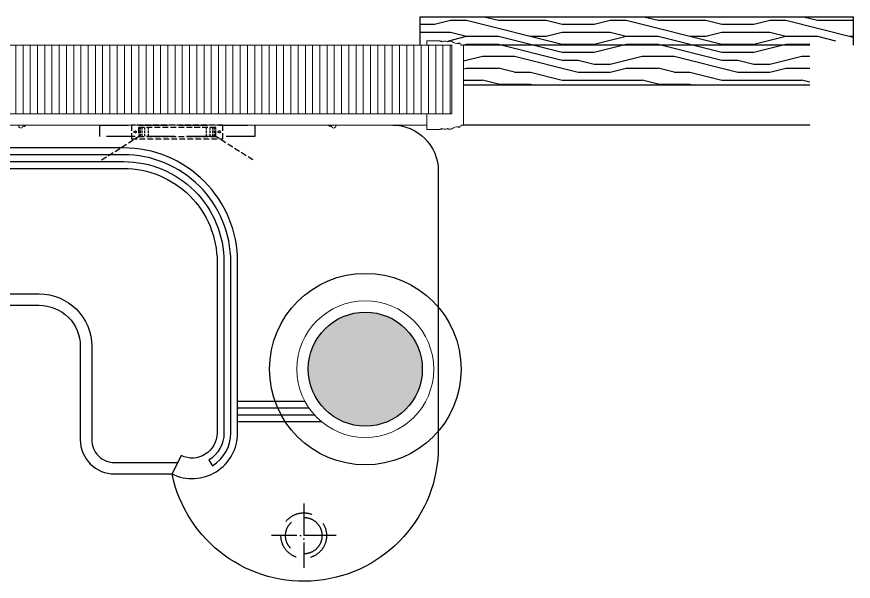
# Model space of a CAD drawing. Header units: millimetres. Extents: x 6321 to 120763, y -355 to 15211.
# Drawn here: x 112154 to 115823, y 11229 to 13704 of the extents above; entities that cross this region are included whole.
import ezdxf

# ---------------------------------------------------------------- set-up
doc = ezdxf.new("R2010")
doc.units = ezdxf.units.MM
for name, pattern in [('DASH', [0.35, 0.25, -0.1]), ('DASHED', [19.05, 12.7, -6.35]), ('DOTE', [61.468, 50.8, -5.08, 0.508, -5.08]), ('HIDDEN2', [0.1875, 0.125, -0.0625])]:
    doc.linetypes.add(name, pattern=pattern)
for name, color, linetype, lineweight in [('_ACM-A-WALL-HACH', 251, 'Continuous', 9), ('I-PL-WALL-FHINISH', 73, 'Continuous', 13), ('I-WALL', 6, 'Continuous', 13)]:
    doc.layers.add(name, color=color, linetype=linetype, lineweight=lineweight)
for name, color, linetype in [('A-LOL061W1', 252, 'Continuous'), ('A-stairs', 2, 'Continuous'), ('D-BASE-WALL', 4, 'Continuous'), ('I-FC-HATCH', 8, 'Continuous'), ('I-PL-FURN', 1, 'DASH'), ('I-PL-IDS-MILL', 40, 'Continuous'), ('I-PL-LIGHT', 1, 'HIDDEN2'), ('I-RCP', 2, 'Continuous'), ('I-RCP-COVER', 10, 'Continuous')]:
    doc.layers.add(name, color=color, linetype=linetype)

# ---------------------------------------------------------------- blocks, each defined once
blk = doc.blocks.new('海龙_1212224832')
at = {"layer": 'I-PL-LIGHT', "linetype": 'DOTE', "ltscale": 2.783885}
for p, q in [((0, 0), (0, -282.8)), ((141.4, -141.4), (-141.4, -141.4))]:
    blk.add_line(p, q, dxfattribs=at)
at = {"layer": 'I-PL-LIGHT', "linetype": 'DASHED', "ltscale": 10}
for radius in [100, 80]:
    blk.add_circle((0, -141.4), radius, dxfattribs=at)
blk = doc.blocks.new('K_09291619781205185865')
at = {"layer": 'I-PL-IDS-MILL'}
for p, q in [((3369.4, 790), (3664.1, 790)), ((3369.4, 700), (3736.8, 700))]:
    blk.add_line(p, q, dxfattribs=at)
at = {"layer": 'I-PL-IDS-MILL', "color": 8}
for p, q in [((3369.4, 760), (3682.2, 760)), ((3369.4, 730), (3705.8, 730))]:
    blk.add_line(p, q, dxfattribs=at)
at = {"layer": 'I-PL-IDS-MILL'}
for points in [[(4049.4, 2000, -0.414214), (4249.4, 1800), (4249.4, 590, -0.902706), (3081.7, 470.3)], [(-3247.2, 520.3), (-2970.6, 520.3, 0.414214), (-2870.6, 620.3), (-2870.6, 1030, -0.414214), (-2640.6, 1260), (2499.4, 1260, -0.414214), (2729.4, 1030), (2729.4, 620.3, 0.414214), (2829.4, 520.3), (3106.1, 520.3)]]:
    blk.add_lwpolyline(points, format="xyb", dxfattribs=at)
blk.add_lwpolyline([(2869.4, 1900), (-3010.6, 1900, 0.414214), (-3510.6, 1400), (-3510.6, 650, 0.554397), (-3222.8, 470.3), (-3262.3, 551.1, -0.554397), (-3420.6, 650), (-3420.6, 1400, -0.414214), (-3010.6, 1810), (2869.4, 1810, -0.414214), (3279.4, 1400), (3279.4, 650, -0.554397), (3121.2, 551.1), (3081.7, 470.3, 0.554397), (3369.4, 650), (3369.4, 1400, 0.414214)], format="xyb", close=True, dxfattribs=at)
at = {"layer": 'I-PL-IDS-MILL', "color": 8}
blk.add_lwpolyline([(3243.6, 531.3), (3259.5, 505.8, 0.258654), (3339.4, 650), (3339.4, 1400, 0.414214), (2869.4, 1870), (-3010.6, 1870, 0.414214), (-3480.6, 1400), (-3480.6, 650, 0.258654), (-3400.6, 505.8), (-3384.7, 531.3, -0.258654), (-3450.6, 650), (-3450.6, 1400, -0.414214), (-3010.6, 1840), (2869.4, 1840, -0.414214), (3309.4, 1400), (3309.4, 650, -0.258654)], format="xyb", close=True, dxfattribs=at)
blk.add_lwpolyline([(-3222.8, 470.3), (-2970.6, 470.3, 0.414214), (-2820.6, 620.3), (-2820.6, 1030, -0.414214), (-2640.6, 1210), (2499.4, 1210, -0.414214), (2679.4, 1030), (2679.4, 620.3, 0.414214), (2829.4, 470.3), (3081.7, 470.3)], format="xyb", dxfattribs=at)
blk = doc.blocks.new('*U17')
at = {"layer": 'I-PL-WALL-FHINISH'}
blk.add_lwpolyline([(0, 0), (2190, 0)], dxfattribs=at)
for points in [[(205, -1), (200, -1), (200, 0), (205, 0)], [(1985, -1), (1990, -1), (1990, 0), (1985, 0)]]:
    blk.add_lwpolyline(points, close=True, dxfattribs=at)
for points in [[(400, 0), (400, -8, -0.320816), (402.7, -10.6), (403.3, -10.6, 0.466827), (414.7, -10.6), (415.3, -10.6, -0.468154), (422.7, -5.5), (423.3, -4.8, 0.645582), (426.7, -4.6), (427.3, -4.6, -0.415157), (430, -3.3), (430, 0)], [(1790, 0), (1790, -8, 0.320816), (1787.3, -10.6), (1786.7, -10.6, -0.466827), (1775.3, -10.6), (1774.7, -10.6, 0.468154), (1767.3, -5.5), (1766.7, -4.8, -0.645582), (1763.3, -4.6), (1762.7, -4.6, 0.415157), (1760, -3.3), (1760, 0)]]:
    blk.add_lwpolyline(points, format="xyb", close=True, dxfattribs=at)
blk = doc.blocks.new('海龙工具_镜前灯')
at = {"color": 8, "linetype": 'DASH', "ltscale": 40}
for p, q in [((-167, 143.5), (-167, 103.5)), ((-162.2, 143.5), (-162.2, 103.5)), ((-154.5, 143.5), (-154.5, 103.5)), ((-143.4, 143.5), (-143.4, 103.5)), ((-127.5, 143.5), (-127.5, 103.5)), ((127.8, 143.5), (127.8, 103.5)), ((143.8, 143.5), (143.8, 103.5)), ((154.9, 143.5), (154.9, 103.5)), ((162.6, 143.5), (162.6, 103.5)), ((167.4, 143.5), (167.4, 103.5))]:
    blk.add_line(p, q, dxfattribs=at)
at = {"color": 8, "linetype": 'DASH', "ltscale": 100}
for p, q in [((-331.6, 0.4), (-169.8, 103.5)), ((332, 0.4), (170.2, 103.5))]:
    blk.add_line(p, q, dxfattribs=at)
at = {"linetype": 'DASH', "ltscale": 100}
blk.add_lwpolyline([(-199.8, 93.5), (200.2, 93.5), (200.2, 153.5), (-199.8, 153.5)], close=True, dxfattribs=at)
at = {"color": 8, "linetype": 'DASH', "ltscale": 100}
blk.add_lwpolyline([(-169.8, 103.5), (170.2, 103.5), (170.2, 143.5), (-169.8, 143.5)], close=True, dxfattribs=at)
at = {"color": 8, "linetype": 'DASH', "ltscale": 31.415927}
for centre in [(-184.2, 123.9), (184.6, 123.9)]:
    blk.add_circle(centre, 5, dxfattribs=at)

msp = doc.modelspace()

# ---------------------------------------------------------------- hatches: boundary and pattern name
at = {"layer": '_ACM-A-WALL-HACH'}
h = msp.add_hatch(dxfattribs=at)
h.set_pattern_fill('ANSI31', color=256, scale=10, angle=45)
h.set_pattern_definition([(90, (52333.197, -59060.632), (-31.75, 0), [])])
h.paths.add_polyline_path([(111653.2, 13579.4), (114063.2, 13579.4), (114063.2, 13279.4), (111653.2, 13279.4)])
at = {"layer": 'A-LOL061W1'}
msp.add_hatch(color=256, dxfattribs=at).paths.add_polyline_path([(113933.2, 12159.4, 1), (113433.2, 12159.4, 1)])
at = {"layer": 'I-FC-HATCH'}
h = msp.add_hatch(dxfattribs=at)
h.set_pattern_fill('木纹', color=256, scale=34.3137, pattern_type=2)
h.set_pattern_definition([(0, (42796.6, 32850.85), (0, 699.9995), [140, -210, 70, -279.9998]), (0, (43286.6, 32868.35), (0, 699.9995), [140, -559.9996]), (0, (43216.6, 32903.35), (0, 699.9995), [70, -629.9995]), (0, (42831.6, 32920.85), (0, 699.9995), [35, -489.9996, 35, -140]), (0, (43076.6, 32955.85), (0, 699.9995), [140, -210, 35, -314.9998]), (0, (42901.6, 32973.35), (0, 699.9995), [105, -594.9996]), (0, (43076.6, 32990.85), (0, 699.9995), [210, -489.9996]), (0, (42866.6, 33008.35), (0, 699.9995), [140, -559.9996]), (0, (43146.6, 33025.85), (0, 699.9995), [350, -350]), (0, (42936.6, 33060.85), (0, 699.9995), [70, -210, 140, -279.9998]), (0, (43426.6, 33078.35), (0, 699.9995), [140, -559.9996]), (0, (43286.6, 33095.85), (0, 699.9995), [70, -629.9995]), (0, (43146.6, 33113.35), (0, 699.9995), [70, -629.9995]), (0, (42796.6, 33130.85), (0, 699.9995), [140, -559.9996]), (0, (43146.6, 33148.35), (0, 699.9995), [140, -559.9996]), (0, (43146.6, 33183.35), (0, 699.9995), [140, -140, 140, -279.9998]), (0, (43006.6, 33218.35), (0, 699.9995), [70, -349.9997, 140, -140]), (0, (43146.6, 33235.85), (0, 699.9995), [210, -489.9996]), (0, (43146.6, 33270.85), (0, 699.9995), [140, -559.9996]), (0, (42866.6, 33288.35), (0, 699.9995), [210, -279.9998, 70, -140]), (0, (42866.6, 33323.35), (0, 699.9995), [350, -350]), (0, (43286.6, 33340.85), (0, 699.9995), [70, -629.9995]), (0, (43076.6, 33358.35), (0, 699.9995), [140, -559.9996]), (0, (42936.6, 33375.85), (0, 699.9995), [70, -279.9998, 70, -279.9998]), (0, (42866.6, 33393.35), (0, 699.9995), [70, -210, 140, -279.9998]), (0, (43006.6, 33410.85), (0, 699.9995), [70, -349.9997, 70, -210]), (0, (43146.6, 33428.35), (0, 699.9995), [210, -489.9996]), (0, (42866.6, 33463.35), (0, 699.9995), [140, -559.9996]), (0, (43216.6, 33480.85), (0, 699.9995), [70, -629.9995]), (0, (43356.6, 33498.35), (0, 699.9995), [70, -629.9995]), (14.03624, (43286.62, 32903.35), (699.99948, 2e-06), [72.1, -2814.072]), (14.03624, (43356.62, 33060.85), (699.99948, 2e-06), [72.1, -2814.072]), (14.03624, (43286.62, 33480.85), (699.99948, 2e-06), [72.1, -2814.072]), (14.03624, (43076.62, 33218.35), (699.99948, 2e-06), [72.1, -2814.072]), (14.03624, (43216.62, 33323.35), (699.99948, 2e-06), [72.1, -2814.072]), (14.03624, (43286.62, 33270.85), (699.99948, 2e-06), [72.1, -2814.072]), (14.03624, (42936.62, 33393.35), (699.99948, 2e-06), [72.1, -2814.072]), (14.03624, (43216.62, 33358.35), (699.99948, 2e-06), [72.1, -2814.072]), (14.03624, (43356.62, 33095.85), (699.99948, 2e-06), [144.2, -2741.972]), (14.03624, (43286.62, 33148.35), (699.99948, 2e-06), [144.2, -2741.972]), (14.03624, (43286.62, 33183.35), (699.99948, 2e-06), [144.2, -2741.972]), (165.96376, (43076.62, 32955.85), (-699.9996, -0.00013), [72.1, -144.2, 72.1, -2597.772]), (165.96376, (42936.62, 33060.85), (-699.99948, 3e-08), [72.1, -2814.072]), (165.96376, (42936.62, 33375.85), (-699.99948, 3e-08), [144.2, -2741.972]), (194.03624, (43286.62, 32868.35), (-699.99948, -2e-06), [72.1, -2814.072]), (345.96376, (43426.62, 32868.35), (699.99948, -3e-08), [72.1, -2814.072]), (345.96376, (43216.62, 33113.35), (699.99948, -3e-08), [72.1, -2814.072]), (345.96376, (43356.62, 33235.85), (699.99948, -3e-08), [72.1, -2814.072]), (345.96376, (43076.62, 33288.35), (699.99948, -3e-08), [72.1, -2814.072]), (345.96376, (43006.62, 33375.85), (699.99948, -3e-08), [72.1, -2814.072]), (345.96376, (43076.62, 33410.85), (699.99948, -3e-08), [72.1, -2814.072]), (345.96376, (43076.62, 33288.35), (699.99948, -3e-08), [72.1, -2814.072]), (345.96376, (43286.62, 33393.35), (699.99948, -3e-08), [288.4, -2597.772]), (345.96376, (42866.62, 32920.85), (699.99948, -3e-08), [288.4, -2597.772]), (345.96376, (42936.62, 32973.35), (699.99948, -3e-08), [288.4, -2597.772]), (345.96376, (43006.62, 33008.35), (699.9996, 0.00013), [72.1, -144.2, 144.2, -2525.672]), (345.96376, (43006.62, 33060.85), (699.9996, 0.00013), [144.2, -144.2, 144.2, -2453.572]), (345.96376, (42936.62, 33130.85), (699.99948, -3e-08), [288.4, -2597.772]), (345.96376, (42866.62, 33183.35), (699.99948, -3e-08), [288.4, -2597.772]), (345.96376, (42866.62, 33218.35), (699.99948, -3e-08), [288.4, -2597.772]), (345.96376, (43356.62, 33428.35), (699.99948, -3e-08), [72.1, -2814.072]), (345.96377, (43426.62, 33498.35), (699.99948, 0.00013), [144.2, -2741.972]), (345.96377, (43006.62, 33463.35), (699.99948, 0.00013), [144.2, -2741.972]), (345.96376, (42936.62, 32850.85), (699.99948, 1e-05), [288.4, -2597.772]), (345.96376, (43356.62, 33340.85), (699.99948, 1e-05), [216.3, -2669.872]), (345.96376, (43426.62, 33288.35), (699.99948, 1e-05), [432.5997, -2453.572])])
h.paths.add_polyline_path([(115633.2, 13404.4), (114113.2, 13404.4), (114113.2, 13599.3), (113923.2, 13599.4), (113923.2, 13704.4), (115823.2, 13704.4), (115823.2, 13599.4), (115633.2, 13599.3)])

# ---------------------------------------------------------------- linework, layer by layer
at = {"layer": 'A-stairs'}
for points in [[(113923.2, 13579.4), (113923.2, 13704.4), (115823.2, 13704.4), (115823.2, 13579.4)], [(115633.2, 13404.4), (114113.2, 13404.4)]]:
    msp.add_lwpolyline(points, dxfattribs=at)
at = {"layer": 'D-BASE-WALL'}
msp.add_circle((113683.2, 12159.4), 250, dxfattribs=at)
at = {"layer": 'I-PL-FURN', "ltscale": 500}
msp.add_lwpolyline([(113198.3, 13179.4), (112518.1, 13179.4), (112518.1, 13229.4), (113198.3, 13229.4)], close=True, dxfattribs=at)
at = {"layer": 'I-PL-WALL-FHINISH'}
msp.add_lwpolyline([(113953.2, 13279.4), (113953.2, 13209.4), (114010.2, 13209.4, -0.37825), (114015, 13212.4, 0.623496), (114019.7, 13214.4, 0.284819), (114043.6, 13214.4, 0.636149), (114050.7, 13212.4, 0.282378), (114063, 13212.8, -0.186128), (114091.3, 13221.4, 0.824383), (114097.2, 13222.4), (114099.6, 13222.4, -0.262247), (114103.2, 13225.5), (114103.2, 13229.5), (114113.2, 13229.5), (114113.2, 13579.3), (114103.2, 13579.3), (114103.2, 13583.3, -0.262247), (114099.6, 13586.3), (114097.2, 13586.3, 0.824383), (114091.3, 13587.3, -0.186128), (114063, 13595.9, 0.282378), (114050.7, 13596.4, 0.636149), (114043.6, 13594.3, 0.284819), (114019.7, 13594.3, 0.623496), (114015, 13596.4, -0.37825), (114010.2, 13599.4), (113953.2, 13599.4), (113953.2, 13579.4)], format="xyb", dxfattribs=at)
msp.add_circle((113683.2, 12159.4), 300, dxfattribs=at)
at = {"layer": 'I-RCP'}
for points in [[(115633.2, 13579.3), (114113.2, 13579.3)], [(115633.2, 13229.5), (114113.2, 13229.5)]]:
    msp.add_lwpolyline(points, dxfattribs=at)
at = {"layer": 'I-RCP-COVER'}
msp.add_circle((113683.2, 12159.4), 420, dxfattribs=at)
at = {"layer": 'I-WALL'}
msp.add_lwpolyline([(111653.2, 13579.4), (114063.2, 13579.4), (114063.2, 13279.4), (111653.2, 13279.4)], close=True, dxfattribs=at)

# ---------------------------------------------------------------- block references
at = {"layer": 'I-PL-IDS-MILL'}
msp.add_blockref('K_09291619781205185865', (109753.8, 11229.4), dxfattribs=at)
at = {"layer": 'I-PL-LIGHT', "linetype": 'DASHED', "ltscale": 10}
msp.add_blockref('海龙工具_镜前灯', (112858, 13075.9), dxfattribs=at)
at = {"layer": 'I-PL-LIGHT'}
msp.add_blockref('海龙_1212224832', (113413.2, 11570.8), dxfattribs=at)
at = {"layer": 'I-PL-WALL-FHINISH', "xscale": -1}
msp.add_blockref('*U17', (113953.2, 13229.4), dxfattribs=at)

doc.saveas('drawing.dxf')
